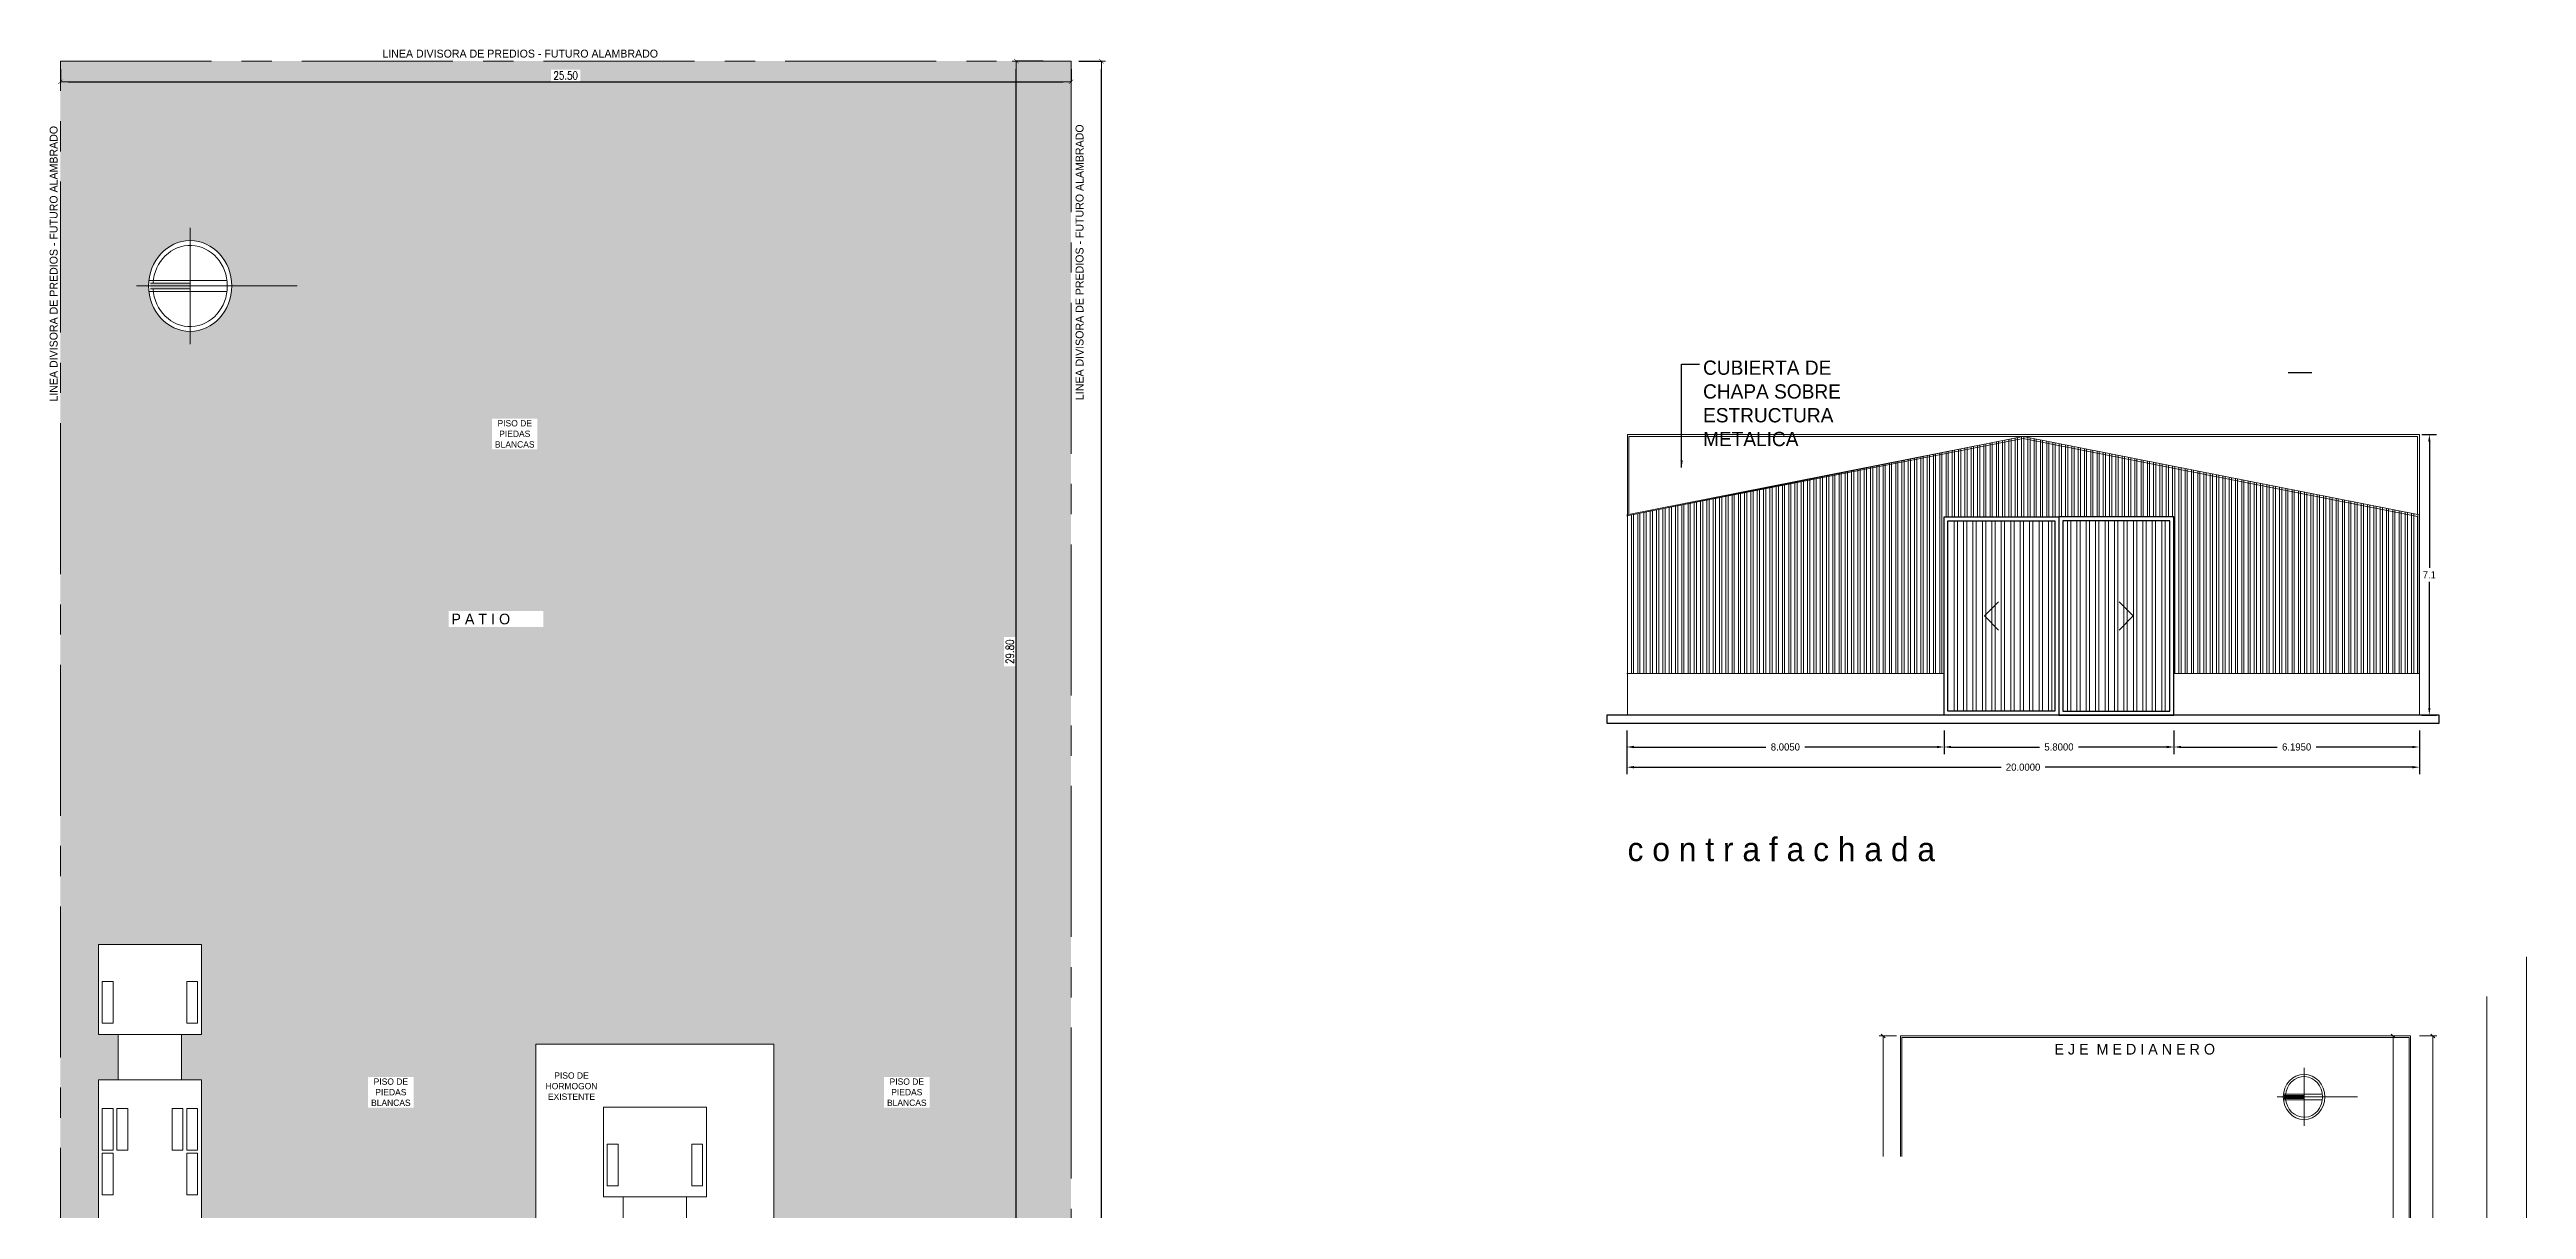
# Model space of a CAD drawing. Header units: millimetres. Extents: x 1972 to 5740, y 370 to 952.
# Drawn here: x 2701.2 to 2763.7, y 582.7 to 611.9 of the extents above; entities that cross this region are included whole.
import ezdxf

# ---------------------------------------------------------------- set-up
doc = ezdxf.new("R2010")
doc.units = ezdxf.units.MM
doc.header["$LTSCALE"] = 15
doc.linetypes.add('CENTER', pattern=[50.8, 31.75, -6.35, 6.35, -6.35])
doc.layers.add('000 - EQUIPAMIENTO', color=251, linetype='Continuous', lineweight=0, true_color=0x6b6b6b)
for name, color, linetype, lineweight in [('000 ALE 01', 1, 'Continuous', 9), ('000 ALE CARPINTERIAS', 32, 'Continuous', 9), ('000 ALE COTAS', 223, 'Continuous', 9), ('000 ALE HATCH MUROS', 252, 'Continuous', 0), ('000 ALE LINEA DE MODULOS', 74, 'CENTER', 0), ('000 ALE TEXTO PLANO ARQ', 52, 'Continuous', 5), ('COTAS', 5, 'Continuous', 20), ('MUROS', 1, 'Continuous', 30), ('SOMBRAS', 95, 'Continuous', 18), ('VISTAS', 8, 'Continuous', 18)]:
    doc.layers.add(name, color=color, linetype=linetype, lineweight=lineweight)
doc.styles.add('RR', font='ROMANS.shx', dxfattribs={"width": 0.8})
doc.dimstyles.new('ALE cota100', dxfattribs={"dimscale": 2, "dimtxt": 0.1, "dimasz": 0.1, "dimexe": 0, "dimexo": 0.1, "dimgap": 0.03, "dimtad": 1, "dimzin": 1, "dimdsep": 46, "dimtxsty": 'RR', "dimblk1": 'COTA_N', "dimblk2": 'COTA_N', "dimsah": 1, "dimcen": 0.09, "dimclrd": 256, "dimclre": 256, "dimclrt": 256, "dimadec": 0, "dimazin": 0, "dimtfac": 1, "dimtix": 1, "dimtmove": 0, "dimatfit": 3, "dimldrblk": 'COTA_N', "dimfxl": 1, "dimtolj": 1, "dimtzin": 0, "dimarcsym": 0})
doc.dimstyles.get("Standard").update_dxf_attribs({"dimtxt": 0.18, "dimasz": 0.18, "dimexe": 0.18, "dimexo": 0.0625, "dimgap": 0.09, "dimtad": 0, "dimtih": 1, "dimtoh": 1, "dimdec": 4, "dimzin": 0, "dimdsep": 46, "dimtxsty": 'Standard', "dimcen": 0.09, "dimadec": 0, "dimazin": 0, "dimtfac": 1, "dimtdec": 4, "dimtofl": 0, "dimtmove": 0, "dimatfit": 3, "dimfxl": 1, "dimtolj": 1, "dimtzin": 0, "dimarcsym": 0})

# ---------------------------------------------------------------- blocks, each defined once
blk = doc.blocks.new('*D74')
at = {"layer": 'Defpoints', "color": 0, "linetype": 'Continuous', "ltscale": 0.001, "transparency": 16777216}
for p in [(2760.994, 602.223), (2760.994, 595.144), (2761.244, 595.144)]:
    blk.add_point(p, dxfattribs=at)
at = {"layer": 'SOMBRAS', "color": 0, "linetype": 'Continuous', "lineweight": -2, "ltscale": 0.001, "transparency": 16777216}
for p, q in [((2761.056, 602.223), (2761.424, 602.223)), ((2761.244, 602.043), (2761.244, 598.863)), ((2761.244, 595.324), (2761.244, 598.503)), ((2761.056, 595.144), (2761.424, 595.144))]:
    blk.add_line(p, q, dxfattribs=at)
at = {"layer": 'SOMBRAS', "color": 0, "linetype": 'Continuous', "ltscale": 0.001, "transparency": 16777216}
for points in [[(2761.214, 602.043), (2761.274, 602.043), (2761.244, 602.223)], [(2761.214, 595.324), (2761.274, 595.324), (2761.244, 595.144)]]:
    blk.add_solid(points, dxfattribs=at)
at = {"layer": 'SOMBRAS', "color": 0, "linetype": 'Continuous', "ltscale": 0.001, "transparency": 16777216, "insert": (2761.244, 598.683), "char_height": 0.18, "attachment_point": 5}
blk.add_mtext('\\A1;7.1', dxfattribs=at)
blk = doc.blocks.new('NORTE3')
for p, q in [((0, 1.174), (0, -2.344)), ((-0.111, 0.904), (-0.111, -0.807)), ((-0.058, 0.872), (-0.058, 0)), ((0.058, 0.872), (0.058, 0)), ((0.111, 0.904), (0.111, -0.807)), ((-1.166, 0), (1.166, 0))]:
    blk.add_line(p, q)
at = {"const_width": 0.0778}
blk.add_lwpolyline([(-0.911, 0, 1), (0.911, 0, 1)], format="xyb", close=True, dxfattribs=at)
blk.add_arc((0, 0), 0.815, 94.0608, 85.9392)
blk.add_solid([(-0.058, 0), (0.058, 0), (-0.058, 0.872), (0.058, 0.872)])
blk = doc.blocks.new('_OBLIQUE')
at = {"color": 0, "linetype": 'ByBlock', "ltscale": 0.05}
blk.add_line((-0.5, -0.5), (0.5, 0.5), dxfattribs=at)
blk = doc.blocks.new('*D101')
at = {"layer": 'Defpoints', "color": 0, "linetype": 'Continuous', "ltscale": 0.001, "transparency": 16777216}
for p in [(2740.994, 594.82), (2760.994, 594.82), (2760.994, 593.829)]:
    blk.add_point(p, dxfattribs=at)
at = {"layer": 'SOMBRAS', "color": 0, "linetype": 'Continuous', "lineweight": -2, "ltscale": 0.001, "transparency": 16777216}
for p, q in [((2740.994, 594.758), (2740.994, 593.649)), ((2760.994, 594.758), (2760.994, 593.649)), ((2741.174, 593.829), (2750.439, 593.829)), ((2760.814, 593.829), (2751.549, 593.829))]:
    blk.add_line(p, q, dxfattribs=at)
at = {"layer": 'SOMBRAS', "color": 0, "linetype": 'Continuous', "ltscale": 0.001, "transparency": 16777216}
for points in [[(2741.174, 593.859), (2741.174, 593.799), (2740.994, 593.829)], [(2760.814, 593.859), (2760.814, 593.799), (2760.994, 593.829)]]:
    blk.add_solid(points, dxfattribs=at)
at = {"layer": 'SOMBRAS', "color": 0, "linetype": 'Continuous', "ltscale": 0.001, "transparency": 16777216, "insert": (2750.994, 593.829), "char_height": 0.18, "attachment_point": 5}
blk.add_mtext('\\A1;20.0000', dxfattribs=at)
blk = doc.blocks.new('*D102')
at = {"layer": 'Defpoints', "color": 0, "linetype": 'Continuous', "ltscale": 0.001, "transparency": 16777216}
for p in [(2740.994, 594.82), (2748.999, 594.82), (2748.999, 594.338)]:
    blk.add_point(p, dxfattribs=at)
at = {"layer": 'SOMBRAS', "color": 0, "linetype": 'Continuous', "lineweight": -2, "ltscale": 0.001, "transparency": 16777216}
for p, q in [((2740.994, 594.758), (2740.994, 594.158)), ((2741.174, 594.338), (2744.501, 594.338)), ((2748.819, 594.338), (2745.491, 594.338)), ((2748.999, 594.758), (2748.999, 594.158))]:
    blk.add_line(p, q, dxfattribs=at)
at = {"layer": 'SOMBRAS', "color": 0, "linetype": 'Continuous', "ltscale": 0.001, "transparency": 16777216}
for points in [[(2741.174, 594.368), (2741.174, 594.308), (2740.994, 594.338)], [(2748.819, 594.368), (2748.819, 594.308), (2748.999, 594.338)]]:
    blk.add_solid(points, dxfattribs=at)
at = {"layer": 'SOMBRAS', "color": 0, "linetype": 'Continuous', "ltscale": 0.001, "transparency": 16777216, "insert": (2744.996, 594.338), "char_height": 0.18, "attachment_point": 5}
blk.add_mtext('\\A1;8.0050', dxfattribs=at)
blk = doc.blocks.new('*D103')
at = {"layer": 'Defpoints', "color": 0, "linetype": 'Continuous', "ltscale": 0.001, "transparency": 16777216}
for p in [(2754.799, 594.82), (2760.994, 594.82), (2760.994, 594.338)]:
    blk.add_point(p, dxfattribs=at)
at = {"layer": 'SOMBRAS', "color": 0, "linetype": 'Continuous', "lineweight": -2, "ltscale": 0.001, "transparency": 16777216}
for p, q in [((2754.799, 594.758), (2754.799, 594.158)), ((2754.979, 594.338), (2757.401, 594.338)), ((2760.814, 594.338), (2758.391, 594.338)), ((2760.994, 594.758), (2760.994, 594.158))]:
    blk.add_line(p, q, dxfattribs=at)
at = {"layer": 'SOMBRAS', "color": 0, "linetype": 'Continuous', "ltscale": 0.001, "transparency": 16777216}
for points in [[(2754.979, 594.368), (2754.979, 594.308), (2754.799, 594.338)], [(2760.814, 594.368), (2760.814, 594.308), (2760.994, 594.338)]]:
    blk.add_solid(points, dxfattribs=at)
at = {"layer": 'SOMBRAS', "color": 0, "linetype": 'Continuous', "ltscale": 0.001, "transparency": 16777216, "insert": (2757.896, 594.338), "char_height": 0.18, "attachment_point": 5}
blk.add_mtext('\\A1;6.1950', dxfattribs=at)
blk = doc.blocks.new('*D104')
at = {"layer": 'Defpoints', "color": 0, "linetype": 'Continuous', "ltscale": 0.001, "transparency": 16777216}
for p in [(2748.999, 594.82), (2754.799, 594.82), (2754.799, 594.338)]:
    blk.add_point(p, dxfattribs=at)
at = {"layer": 'SOMBRAS', "color": 0, "linetype": 'Continuous', "lineweight": -2, "ltscale": 0.001, "transparency": 16777216}
for p, q in [((2748.999, 594.758), (2748.999, 594.158)), ((2749.179, 594.338), (2751.404, 594.338)), ((2754.619, 594.338), (2752.394, 594.338)), ((2754.799, 594.758), (2754.799, 594.158))]:
    blk.add_line(p, q, dxfattribs=at)
at = {"layer": 'SOMBRAS', "color": 0, "linetype": 'Continuous', "ltscale": 0.001, "transparency": 16777216}
for points in [[(2749.179, 594.368), (2749.179, 594.308), (2748.999, 594.338)], [(2754.619, 594.368), (2754.619, 594.308), (2754.799, 594.338)]]:
    blk.add_solid(points, dxfattribs=at)
at = {"layer": 'SOMBRAS', "color": 0, "linetype": 'Continuous', "ltscale": 0.001, "transparency": 16777216, "insert": (2751.899, 594.338), "char_height": 0.18, "attachment_point": 5}
blk.add_mtext('\\A1;5.8000', dxfattribs=at)
blk = doc.blocks.new('COTA_N')
for p, q in [((-1, 0), (0, 0)), ((0, 0.5), (0, -0.5))]:
    blk.add_line(p, q)
at = {"const_width": 0.065}
blk.add_lwpolyline([(0.14, 0.14), (0.28, 0.28), (0, 0), (-0.14, -0.14), (-0.28, -0.28)], dxfattribs=at)
blk = doc.blocks.new('*D270')
at = {"layer": '000 ALE COTAS', "lineweight": -2, "transparency": 16777216}
for p, q in [((2701.473, 611.443), (2701.473, 611.121)), ((2726.973, 611.443), (2726.973, 611.121)), ((2701.673, 611.121), (2726.773, 611.121))]:
    blk.add_line(p, q, dxfattribs=at)
at = {"layer": 'Defpoints', "color": 0, "transparency": 16777216}
for p in [(2701.473, 611.643), (2726.973, 611.643), (2726.973, 611.121)]:
    blk.add_point(p, dxfattribs=at)
at = {"layer": '000 ALE COTAS', "lineweight": -2, "transparency": 16777216, "xscale": 0.2, "yscale": 0.2, "zscale": 0.2, "rotation": 180}
blk.add_blockref('COTA_N', (2701.473, 611.121), dxfattribs=at)
at = {"layer": '000 ALE COTAS', "lineweight": -2, "transparency": 16777216, "xscale": 0.2, "yscale": 0.2, "zscale": 0.2}
blk.add_blockref('COTA_N', (2726.973, 611.121), dxfattribs=at)
at = {"layer": '000 ALE COTAS', "transparency": 16777216, "insert": (2714.223, 611.281), "char_height": 0.2, "attachment_point": 5, "style": 'RR'}
blk.add_mtext('\\A1;25.50', dxfattribs=at)
blk = doc.blocks.new('*D271')
at = {"layer": '000 ALE COTAS', "lineweight": -2, "transparency": 16777216}
for p, q in [((2726.273, 611.643), (2725.59, 611.643)), ((2725.59, 582.043), (2725.59, 611.443)), ((2726.273, 581.843), (2725.59, 581.843))]:
    blk.add_line(p, q, dxfattribs=at)
at = {"layer": 'Defpoints', "color": 0, "transparency": 16777216}
for p in [(2725.59, 611.643), (2726.473, 611.643), (2726.473, 581.843)]:
    blk.add_point(p, dxfattribs=at)
at = {"layer": '000 ALE COTAS', "lineweight": -2, "transparency": 16777216, "xscale": 0.2, "yscale": 0.2, "zscale": 0.2}
for p, rotation in [((2725.59, 611.643), 90), ((2725.59, 581.843), 270)]:
    blk.add_blockref('COTA_N', p, dxfattribs=dict(at, rotation=rotation))
at = {"layer": '000 ALE COTAS', "transparency": 16777216, "insert": (2725.43, 596.743), "char_height": 0.2, "attachment_point": 5, "rotation": 90, "style": 'RR'}
blk.add_mtext('\\A1;29.80', dxfattribs=at)
blk = doc.blocks.new('camion castelo')
for p, q in [((0, -1.3), (0, 1.3)), ((2.265, 1.3), (0, 1.3)), ((2.265, 1.3), (2.265, -1.3)), ((17.71, 1.3), (3.41, 1.3)), ((3.41, 1.3), (3.41, -1.3)), ((17.71, -1.3), (17.71, 1.3)), ((2.265, 0.8), (3.41, 0.8)), ((2.265, -0.8), (3.41, -0.8)), ((0, -1.3), (2.265, -1.3)), ((3.41, -1.3), (17.71, -1.3))]:
    blk.add_line(p, q)
for points in [[(1.985, 0.93), (1.985, 1.2), (0.935, 1.2), (0.935, 0.93)], [(5.185, 0.93), (5.185, 1.2), (4.135, 1.2), (4.135, 0.93)], [(5.185, 0.56), (5.185, 0.83), (4.135, 0.83), (4.135, 0.56)], [(6.315, 0.93), (6.315, 1.2), (5.265, 1.2), (5.265, 0.93)], [(16.004, 0.93), (16.004, 1.2), (14.954, 1.2), (14.954, 0.93)], [(17.134, 0.93), (17.134, 1.2), (16.084, 1.2), (16.084, 0.93)], [(17.134, 0.56), (17.134, 0.83), (16.084, 0.83), (16.084, 0.56)], [(5.185, -0.56), (5.185, -0.83), (4.135, -0.83), (4.135, -0.56)], [(17.134, -0.56), (17.134, -0.83), (16.084, -0.83), (16.084, -0.56)], [(1.985, -0.93), (1.985, -1.2), (0.935, -1.2), (0.935, -0.93)], [(5.185, -0.93), (5.185, -1.2), (4.135, -1.2), (4.135, -0.93)], [(6.315, -0.93), (6.315, -1.2), (5.265, -1.2), (5.265, -0.93)], [(16.004, -0.93), (16.004, -1.2), (14.954, -1.2), (14.954, -0.93)], [(17.134, -0.93), (17.134, -1.2), (16.084, -1.2), (16.084, -0.93)]]:
    blk.add_lwpolyline(points, close=True)
blk = doc.blocks.new('*D325')
at = {"layer": '000 ALE COTAS', "lineweight": -2, "transparency": 16777216}
for p, q in [((2727.173, 611.643), (2727.74, 611.643)), ((2727.74, 531.843), (2727.74, 611.443)), ((2727.173, 531.643), (2727.74, 531.643))]:
    blk.add_line(p, q, dxfattribs=at)
at = {"layer": 'Defpoints', "color": 0, "transparency": 16777216}
for p in [(2726.973, 611.643), (2727.74, 611.643), (2726.973, 531.643)]:
    blk.add_point(p, dxfattribs=at)
at = {"layer": '000 ALE COTAS', "lineweight": -2, "transparency": 16777216, "xscale": 0.2, "yscale": 0.2, "zscale": 0.2}
for p, rotation in [((2727.74, 611.643), 90), ((2727.74, 531.643), 270)]:
    blk.add_blockref('COTA_N', p, dxfattribs=dict(at, rotation=rotation))
at = {"layer": '000 ALE COTAS', "transparency": 16777216, "insert": (2727.58, 571.643), "char_height": 0.2, "attachment_point": 5, "rotation": 90, "style": 'RR'}
blk.add_mtext('\\A1;80.00', dxfattribs=at)

msp = doc.modelspace()

# ---------------------------------------------------------------- hatches: boundary and pattern name
at = {"layer": '000 ALE HATCH MUROS', "transparency": 33554687}
h = msp.add_hatch(dxfattribs=at)
h.set_pattern_fill('AR-CONC', color=256, scale=0.005)
h.paths.add_polyline_path([(2716.40764, 586.84292), (2716.55934, 586.84292), (2716.67899, 586.84292), (2716.80198, 586.84292), (2716.97301, 586.84292), (2717.32201, 586.84292), (2717.77324, 586.84292), (2719.47324, 586.84292), (2719.47324, 582.34292), (2726.97324, 582.34292), (2726.97324, 611.64292), (2701.47324, 611.64292), (2701.47324, 571.74292), (2702.43154, 571.74292), (2702.43154, 585.94292), (2702.93154, 585.94292), (2702.93154, 587.08792), (2702.43154, 587.08792), (2702.43154, 589.35292), (2705.03154, 589.35292), (2705.03154, 587.08792), (2704.53154, 587.08792), (2704.53154, 585.94292), (2705.03154, 585.94292), (2705.03154, 571.74292), (2705.97324, 571.74292), (2705.97324, 582.34292), (2713.47324, 582.34292), (2713.47324, 586.84292), (2715.17324, 586.84292), (2715.7255, 586.84292), (2716.00897, 586.84292), (2716.24039, 586.84292), (2716.35509, 586.84292)])
edge = h.paths.add_edge_path(flags=16)
edge.add_ellipse((2704.74742, 605.97033), major_axis=(0, 1.14508), ratio=0.91551421, start_angle=97.668412, end_angle=180, ccw=False)
edge.add_ellipse((2704.74742, 605.97033), major_axis=(0, 1.14508), ratio=0.91551421, start_angle=90, end_angle=97.668412, ccw=False)
edge.add_ellipse((2704.74742, 605.97033), major_axis=(0, 1.14508), ratio=0.91551421, start_angle=82.331588, end_angle=90, ccw=False)
edge.add_ellipse((2704.74742, 605.97033), major_axis=(0, 1.14508), ratio=0.91551421, start_angle=0, end_angle=82.331588, ccw=False)
edge.add_ellipse((2704.74742, 605.97033), major_axis=(0, 1.14508), ratio=0.91551421, start_angle=270, end_angle=360, ccw=False)
edge.add_ellipse((2704.74742, 605.97033), major_axis=(0, 1.14508), ratio=0.91551421, start_angle=180, end_angle=270, ccw=False)
edge = h.paths.add_edge_path(flags=0)
edge.add_line((2703.81256, 605.89784), (2704.74742, 605.89784))
edge.add_line((2704.74742, 605.89784), (2704.74742, 606.04283))
edge.add_line((2704.74742, 606.04283), (2703.81256, 606.04283))
edge.add_ellipse((2704.74742, 605.97033), major_axis=(0, 1.0237), ratio=0.91551421, start_angle=81.4189554, end_angle=85.5658844, ccw=False)
edge.add_line((2703.81799, 606.11043), (2703.81903, 606.11043))
edge.add_ellipse((2704.74742, 605.97033), major_axis=(0, 1.0237), ratio=0.91551421, start_angle=0, end_angle=81.4189554, ccw=False)
edge.add_ellipse((2704.74742, 605.97033), major_axis=(0, 1.0237), ratio=0.91551421, start_angle=278.5810446, end_angle=360, ccw=False)
edge.add_ellipse((2704.74742, 605.97033), major_axis=(0, 1.0237), ratio=0.91551421, start_angle=270, end_angle=278.5810446, ccw=False)
edge.add_ellipse((2704.74742, 605.97033), major_axis=(0, 1.0237), ratio=0.91551421, start_angle=261.4189554, end_angle=270, ccw=False)
edge.add_ellipse((2704.74742, 605.97033), major_axis=(0, 1.0237), ratio=0.91551421, start_angle=180, end_angle=261.4189554, ccw=False)
edge.add_ellipse((2704.74742, 605.97033), major_axis=(0, 1.0237), ratio=0.91551421, start_angle=98.5810446, end_angle=180, ccw=False)
edge.add_ellipse((2704.74742, 605.97033), major_axis=(0, 1.0237), ratio=0.91551421, start_angle=94.4341156, end_angle=98.5810446, ccw=False)
h.paths.add_polyline_path([(2725.57977, 596.37292), (2725.57977, 597.11292), (2725.27977, 597.11292), (2725.27977, 596.37292)], flags=16)
h.paths.add_polyline_path([(2713.85324, 611.13143), (2714.59324, 611.13143), (2714.59324, 611.43143), (2713.85324, 611.43143)], flags=16)
h.paths.add_polyline_path([(2712.36425, 601.85237), (2713.51091, 601.85237), (2713.51091, 602.6257), (2712.36425, 602.6257)], flags=16)
h.paths.add_polyline_path([(2722.25609, 585.24081), (2723.40276, 585.24081), (2723.40276, 586.01415), (2722.25609, 586.01415)], flags=16)
h.paths.add_polyline_path([(2709.23847, 585.24081), (2710.38514, 585.24081), (2710.38514, 586.01415), (2709.23847, 586.01415)], flags=16)
h.paths.add_polyline_path([(2711.27038, 597.36522), (2713.65538, 597.36522), (2713.65538, 597.77022), (2711.27038, 597.77022)], flags=16)
at = {"layer": 'SOMBRAS'}
h = msp.add_hatch(dxfattribs=at)
h.set_pattern_fill('STEEL', color=256, scale=0.05, angle=45, style=0)
h.set_pattern_definition([(90, (2741.00884, 596.19357), (-0.15875, 0), []), (90, (2740.95272, 596.2497), (-0.15875, 0), [])])
h.paths.add_polyline_path([(2748.99884, 596.19357), (2748.99884, 600.14357), (2751.89884, 600.14357), (2754.79884, 600.14357), (2754.79884, 596.19357), (2760.99384, 596.19357), (2760.99384, 600.19357), (2751, 602.17299), (2750.98796, 602.17299), (2741.00884, 600.17717), (2741.00884, 596.19357)])
h = msp.add_hatch(dxfattribs=at)
h.set_pattern_fill('STEEL', color=256, scale=0.075, angle=45, style=0)
h.set_pattern_definition([(90, (2749.09884, 595.24357), (-0.238125, 0), []), (90, (2749.01465, 595.32776), (-0.238125, 0), [])])
h.paths.add_polyline_path([(2754.69884, 595.24357), (2754.69884, 600.04357), (2751.99884, 600.04357), (2751.99884, 595.24357)])
h.paths.add_polyline_path([(2751.79884, 595.24357), (2751.79884, 600.04357), (2749.09884, 600.04357), (2749.09884, 595.24357)])

# ---------------------------------------------------------------- linework, layer by layer
at = {"color": 5}
for points in [[(2751.89884, 595.14357), (2748.99884, 595.14357), (2748.99884, 600.14357), (2751.89884, 600.14357)], [(2751.79884, 595.24357), (2749.09884, 595.24357), (2749.09884, 600.04357), (2751.79884, 600.04357)], [(2751.89884, 595.14357), (2754.79884, 595.14357), (2754.79884, 600.14357), (2751.89884, 600.14357)], [(2751.99884, 595.24357), (2754.69884, 595.24357), (2754.69884, 600.04357), (2751.99884, 600.04357)]]:
    msp.add_lwpolyline(points, close=True, dxfattribs=at)
at = {"layer": '000 ALE CARPINTERIAS'}
for p, q in [((2713.47324, 582.34292), (2713.47324, 586.84292)), ((2713.47324, 586.84292), (2719.47324, 586.84292)), ((2719.47324, 586.84292), (2719.47324, 582.34292))]:
    msp.add_line(p, q, dxfattribs=at)
at = {"layer": '000 ALE LINEA DE MODULOS', "ltscale": 0.008}
for p, q in [((2701.47324, 531.64292), (2701.47324, 611.64292)), ((2701.47324, 611.64292), (2726.97324, 611.64292)), ((2726.97324, 611.64292), (2726.97324, 531.64292))]:
    msp.add_line(p, q, dxfattribs=at)
at = {"layer": 'COTAS'}
for p, q in [((2763.69459, 589.04634), (2763.69459, 527.64292)), ((2762.69459, 588.04634), (2762.69459, 528.64292))]:
    msp.add_line(p, q, dxfattribs=at)
at = {"layer": 'MUROS', "linetype": 'Continuous', "ltscale": 0.001}
for p, q in [((2750.02384, 597.64357), (2750.3774, 597.99713)), ((2750.02384, 597.64357), (2750.3774, 597.29002)), ((2753.77384, 597.64357), (2753.42029, 597.99713)), ((2753.77384, 597.64357), (2753.42029, 597.29002))]:
    msp.add_line(p, q, dxfattribs=at)
for points in [[(2757.68019, 603.79069), (2757.83019, 603.79069), (2758.03019, 603.79069)], [(2757.93019, 603.79069), (2758.08019, 603.79069), (2758.28019, 603.79069)], [(2740.99384, 595.14357), (2740.99384, 595.14357), (2740.49384, 595.14357), (2740.49384, 594.94357), (2761.49384, 594.94357), (2761.49384, 594.94357), (2761.49384, 595.14357), (2760.99384, 595.14357), (2760.99384, 595.14357)], [(2760.99384, 595.14357), (2740.99384, 595.14357)]]:
    msp.add_lwpolyline(points, dxfattribs=at)
at = {"layer": 'SOMBRAS', "linetype": 'Continuous', "ltscale": 0.001}
for p, q in [((2750.98796, 602.17299), (2740.99384, 600.17417)), ((2747.79746, 587.04634), (2747.36515, 587.04634)), ((2747.46515, 587.04634), (2747.46515, 584.00884)), ((2747.89746, 584.00884), (2747.89746, 587.04634)), ((2747.89746, 587.04634), (2760.77246, 587.04634)), ((2747.89746, 587.04634), (2751.64746, 587.04634)), ((2747.93496, 587.00884), (2760.73496, 587.00884)), ((2760.54746, 587.04634), (2760.23402, 587.04634)), ((2760.33402, 587.04634), (2760.33402, 580.91091)), ((2760.77246, 587.04634), (2760.77246, 561.54634)), ((2760.99746, 587.04634), (2761.42978, 587.04634)), ((2761.32978, 587.04634), (2761.32978, 574.94923))]:
    msp.add_line(p, q, dxfattribs=at)
for points in [[(2747.93496, 587.00884), (2747.93496, 584.00884)], [(2760.73496, 587.00884), (2760.73496, 574.34634)]]:
    msp.add_lwpolyline(points, dxfattribs=at)
at = {"layer": 'VISTAS', "linetype": 'Continuous', "ltscale": 0.001}
for points in [[(2750.99384, 602.17421), (2740.99384, 600.19357)], [(2741.00884, 595.14357), (2741.00884, 602.17299), (2741.00884, 602.22299), (2760.99384, 602.22299), (2760.99384, 595.14902)], [(2741.04384, 600.20657), (2741.04384, 602.17299)], [(2750.98796, 602.17299), (2741.04384, 602.17299), (2741.04384, 600.20657)], [(2750.81653, 602.17299), (2741.05884, 602.17299)], [(2741.49384, 600.27191), (2750.99384, 602.12255), (2760.94384, 600.15491), (2760.94384, 596.19357), (2760.94384, 596.19357)], [(2760.99384, 600.19357), (2750.99384, 602.17421)], [(2760.94384, 600.20657), (2760.94384, 602.17299), (2750.99384, 602.17421)], [(2749.00884, 596.19357), (2740.99384, 596.19357)], [(2747.99384, 596.19357), (2741.49384, 596.19357)], [(2760.49384, 596.19357), (2754.79384, 596.19357)], [(2760.99384, 596.19357), (2754.80884, 596.19357)], [(2760.99384, 595.19357), (2760.99384, 595.14902)]]:
    msp.add_lwpolyline(points, dxfattribs=at)

# ---------------------------------------------------------------- block references
at = {"layer": '000 - EQUIPAMIENTO', "rotation": 270}
for p in [(2703.73154, 589.35292), (2716.47324, 585.25292)]:
    msp.add_blockref('camion castelo', p, dxfattribs=at)
at = {"layer": '000 ALE 01', "xscale": 1.256810648621922, "yscale": 1.150628003412067, "zscale": 1.256810648621922, "rotation": 90}
msp.add_blockref('NORTE3', (2704.74742, 605.97033), dxfattribs=at)
at = {"layer": 'SOMBRAS', "linetype": 'Continuous', "ltscale": 0.001, "rotation": 90}
for p, xscale, yscale, zscale in [((2747.46515, 587.04634), 0.1000000000000001, 0.1000000000000001, 0.1000000000000001), ((2760.33402, 587.04634), 0.1000000000000001, 0.1000000000000001, 0.1000000000000001), ((2761.32978, 587.04634), 0.1000000000000228, 0.1000000000000228, 0.1000000000000228)]:
    msp.add_blockref('_OBLIQUE', p, dxfattribs=dict(at, xscale=xscale, yscale=yscale, zscale=zscale))
at = {"layer": 'SOMBRAS', "linetype": 'Continuous', "ltscale": 10, "xscale": 0.6284053243109612, "yscale": 0.5753140017060333, "zscale": 0.6284053243109612, "rotation": 90}
msp.add_blockref('NORTE3', (2758.08261, 585.50884), dxfattribs=at)

# ---------------------------------------------------------------- texts
at = {"layer": '000 ALE TEXTO PLANO ARQ', "insert": (2709.5978, 611.93333), "char_height": 0.2, "attachment_point": 1}
msp.add_mtext('LINEA DIVISORA DE PREDIOS - FUTURO ALAMBRADO', dxfattribs=at)
at = {"layer": '000 ALE TEXTO PLANO ARQ', "char_height": 0.2, "attachment_point": 1, "rotation": 90}
for insert in [(2701.20257, 603.05434), (2727.08758, 603.09215)]:
    msp.add_mtext('LINEA DIVISORA DE PREDIOS - FUTURO ALAMBRADO', dxfattribs=dict(at, insert=insert))
at = {"layer": '000 ALE TEXTO PLANO ARQ', "char_height": 0.16, "width": 1.5560028, "attachment_point": 5}
for s, insert in [('\\pxqc;PISO DE PIEDAS BLANCAS', (2712.93758, 602.23903)), ('\\pxqc;PISO DE PIEDAS BLANCAS', (2709.8118, 585.62748)), ('\\pxqc;PISO DE HORMOGON EXISTENTE', (2714.36966, 585.78083)), ('\\pxqc;PISO DE PIEDAS BLANCAS', (2722.82943, 585.62748))]:
    msp.add_mtext(s, dxfattribs=dict(at, insert=insert))
at = {"layer": 'COTAS', "insert": (2740.79131, 592.05733), "char_height": 0.6, "width": 25.6, "attachment_point": 1}
msp.add_mtext(' c o n t r a f a c h a d a ', dxfattribs=at)
at = {"layer": 'SOMBRAS', "linetype": 'Continuous', "ltscale": 0.001, "attachment_point": 1}
for s, insert, char_height, width in [('\\A1;CUBIERTA DE CHAPA SOBRE ESTRUCTURA METALICA', (2742.91929, 604.08969), 0.36, 4.5908977), ('P A T I O', (2711.33788, 597.70272), 0.27, 5.5964402), ('E J E  M E D I A N E R O', (2751.78407, 586.84829), 0.27, 5.5964402)]:
    msp.add_mtext(s, dxfattribs=dict(at, insert=insert, char_height=char_height, width=width))

# ---------------------------------------------------------------- dimensions: what is measured, and where the dimension line sits
at = {"layer": '000 ALE COTAS'}
for p1, p2, distance, picture, middle in [((2701.47324, 611.64292), (2726.97324, 611.64292), -0.52149, '*D270', (2714.22324, 611.28143)), ((2726.47324, 581.84292), (2726.47324, 611.64292), 0.88347, '*D271', (2725.42977, 596.74292))]:
    dim = msp.add_aligned_dim(p1=p1, p2=p2, distance=distance, dimstyle='ALE cota100', dxfattribs=at)
    dim.commit()
    dim.dimension.update_dxf_attribs({"geometry": picture, "text_midpoint": middle})
dim = msp.add_linear_dim(base=(2727.73957, 611.64292), p1=(2726.97324, 531.64292), p2=(2726.97324, 611.64292), angle=90, dimstyle='ALE cota100', dxfattribs=at)
dim.commit()
dim.dimension.update_dxf_attribs({"geometry": '*D325', "text_midpoint": (2727.57957, 571.64292)})
at = {"layer": 'SOMBRAS', "linetype": 'Continuous', "ltscale": 0.001}
for p1, p2, distance, override, picture, middle in [((2760.99384, 602.22299), (2760.99384, 595.14357), 0.25, {"dimscale": 1, "dimdec": 1}, '*D74', (2761.24384, 598.68328)), ((2740.99384, 594.82009), (2760.99384, 594.82009), -0.99082, {"dimscale": 1}, '*D101', (2750.99384, 593.82927)), ((2740.99384, 594.82009), (2748.99884, 594.82009), -0.48258, {"dimscale": 1}, '*D102', (2744.99634, 594.33751)), ((2748.99884, 594.82009), (2754.79884, 594.82009), -0.48258, {"dimscale": 1}, '*D104', (2751.89884, 594.33751)), ((2754.79884, 594.82009), (2760.99384, 594.82009), -0.48258, {"dimscale": 1}, '*D103', (2757.89634, 594.33751))]:
    dim = msp.add_aligned_dim(p1=p1, p2=p2, distance=distance, dimstyle='Standard', override=override, dxfattribs=at)
    dim.commit()
    dim.dimension.update_dxf_attribs({"geometry": picture, "text_midpoint": middle})

# ---------------------------------------------------------------- leaders
at = {"layer": 'SOMBRAS', "linetype": 'Continuous', "ltscale": 0.001, "annotation_type": 0, "has_hookline": 1, "hookline_direction": 0, "text_width": 3.84}
msp.add_leader([(2742.37789, 601.39091), (2742.37789, 603.99861), (2742.82929, 603.99969)], dimstyle='Standard', override={"dimscale": 1}, dxfattribs=at)

doc.saveas('drawing.dxf')
